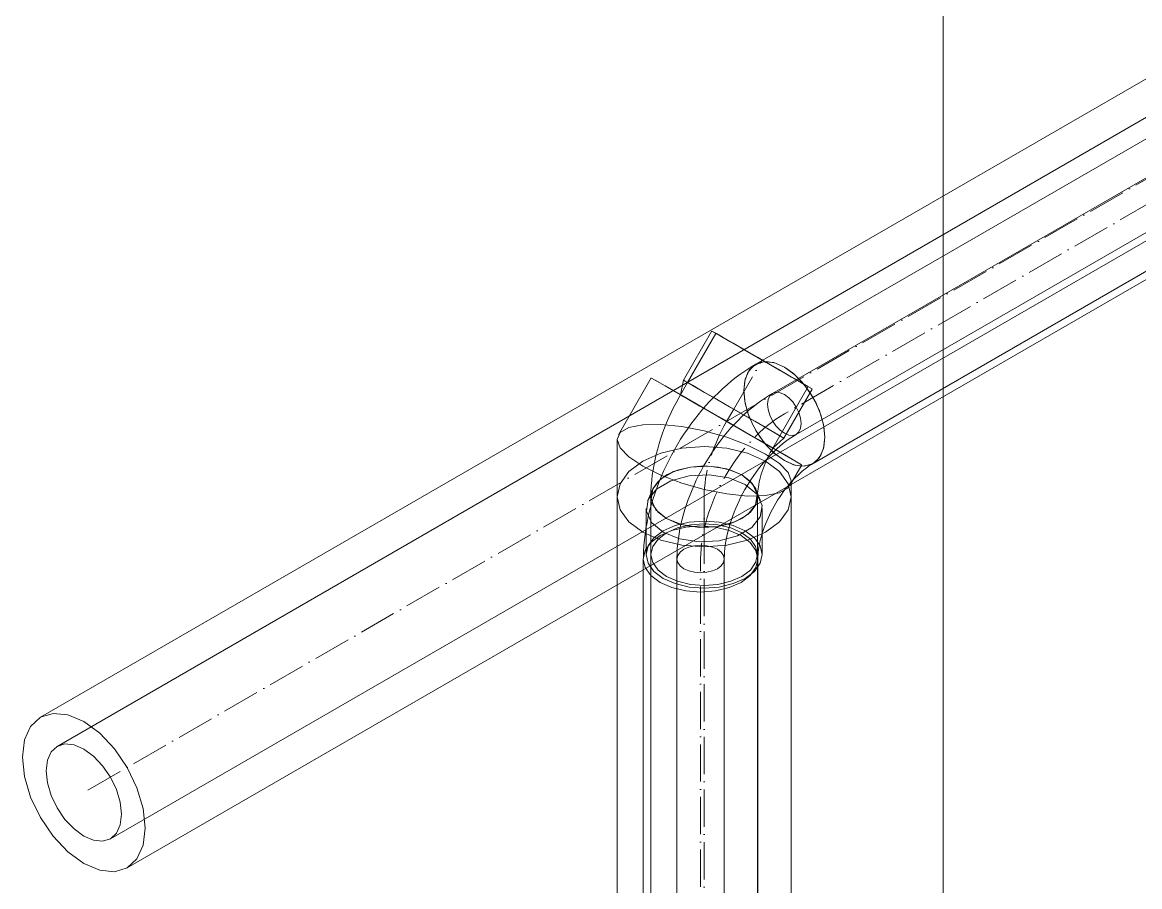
# Model space of a CAD drawing. Header units: millimetres. Extents: x -88595 to 880822, y -1054509 to -148035.
# Drawn here: x 393042.7 to 393342.2, y -312437.6 to -312206 of the extents above; entities that cross this region are included whole.
import ezdxf

# ---------------------------------------------------------------- set-up
doc = ezdxf.new("R2010")
doc.units = ezdxf.units.MM
doc.linetypes.add('$12$ADSK_Осевая', pattern=[14, 10, -2, 0, -2])
doc.linetypes.add('$13$ADSK_Осевая', pattern=[14, 10, -2, 0, -2])
for name, color, linetype, lineweight in [('Изоляция', 7, 'Continuous', 18), ('Оборудование', 7, 'Continuous', 18), ('Трубопровод', 7, 'Continuous', 18), ('Трубопроводы', 7, 'Continuous', 18)]:
    doc.layers.add(name, color=color, linetype=linetype, lineweight=lineweight)

# ---------------------------------------------------------------- blocks, each defined once
blk = doc.blocks.new('$0$ADSK_МедьПайка_Отвод-гнутая труба - Отвод _гнутая труба_-V2-В_ОВ3_4')
at = {"layer": 'Трубопроводы', "color": 190, "true_color": 0x8000ff}
for points in [[(20795.14, 11584.79, 0), (20794.05, 11584.14, 0), (20792.98, 11583.45, 0), (20791.92, 11582.71, 0), (20790.88, 11581.94, 0), (20789.85, 11581.13, 0), (20788.83, 11580.28, 0), (20787.83, 11579.4, 0), (20786.85, 11578.48, 0), (20785.89, 11577.53, 0), (20784.94, 11576.54, 0), (20784.01, 11575.53, 0), (20783.1, 11574.48, 0), (20782.22, 11573.41, 0), (20781.35, 11572.31, 0), (20780.51, 11571.19, 0), (20779.69, 11570.05, 0), (20778.9, 11568.88, 0), (20778.13, 11567.69, 0), (20777.39, 11566.48, 0), (20776.68, 11565.26, 0), (20776, 11564.02, 0), (20775.34, 11562.76, 0), (20774.72, 11561.5, 0), (20774.13, 11560.22, 0), (20773.57, 11558.93, 0), (20773.04, 11557.63, 0), (20772.55, 11556.33, 0), (20772.09, 11555.02, 0), (20771.66, 11553.71, 0), (20771.27, 11552.4, 0), (20770.92, 11551.09, 0), (20770.61, 11549.78, 0), (20770.33, 11548.47, 0), (20770.09, 11547.16, 0), (20769.9, 11545.86, 0), (20769.74, 11544.57, 0), (20769.62, 11543.29, 0), (20769.55, 11542.01, 0), (20769.51, 11540.74, 0), (20769.51, 11540.4, 0)], [(20798.31, 11574.11, 0), (20797.15, 11574.95, 0), (20796.07, 11576.1, 0), (20795.14, 11577.46, 0), (20794.42, 11578.94, 0), (20793.97, 11580.45, 0), (20793.82, 11581.88, 0), (20793.97, 11583.14, 0), (20794.42, 11584.13, 0), (20795.14, 11584.79, 0), (20796.07, 11585.08, 0), (20797.15, 11584.97, 0), (20798.31, 11584.47, 0)], [(20798.31, 11584.47, 0), (20799.47, 11583.63, 0), (20800.56, 11582.48, 0), (20801.49, 11581.12, 0), (20802.2, 11579.64, 0), (20802.65, 11578.13, 0), (20802.8, 11576.7, 0), (20802.65, 11575.44, 0), (20802.2, 11574.45, 0), (20801.49, 11573.79, 0), (20800.56, 11573.5, 0), (20799.47, 11573.61, 0), (20798.31, 11574.11, 0)], [(20801.49, 11573.79, 0), (20800.77, 11573.36, 0), (20800.05, 11572.9, 0), (20799.32, 11572.39, 0), (20798.59, 11571.85, 0), (20797.85, 11571.27, 0), (20797.11, 11570.65, 0), (20796.38, 11570, 0), (20795.65, 11569.32, 0), (20794.92, 11568.6, 0), (20794.2, 11567.85, 0), (20793.49, 11567.07, 0), (20792.79, 11566.27, 0), (20792.1, 11565.43, 0), (20791.42, 11564.58, 0), (20790.76, 11563.69, 0), (20790.12, 11562.79, 0), (20789.49, 11561.87, 0), (20788.88, 11560.93, 0), (20788.3, 11559.97, 0), (20787.73, 11559, 0), (20787.19, 11558.02, 0), (20786.67, 11557.02, 0), (20786.18, 11556.02, 0), (20785.71, 11555.01, 0), (20785.27, 11554, 0), (20784.86, 11552.99, 0), (20784.48, 11551.97, 0), (20784.12, 11550.96, 0), (20783.79, 11549.96, 0), (20783.5, 11548.96, 0), (20783.23, 11547.96, 0), (20783, 11546.98, 0), (20782.79, 11546.02, 0), (20782.62, 11545.07, 0), (20782.48, 11544.13, 0), (20782.37, 11543.22, 0), (20782.28, 11542.33, 0), (20782.23, 11541.46, 0), (20782.21, 11540.63, 0), (20782.21, 11540.4, 0)], [(20771.37, 11537.81, 0), (20770.36, 11538.57, 0), (20769.73, 11539.46, 0), (20769.51, 11540.4, 0), (20769.73, 11541.35, 0), (20770.36, 11542.24, 0), (20771.37, 11543, 0), (20772.69, 11543.58, 0), (20774.22, 11543.95, 0), (20775.86, 11544.07, 0), (20777.5, 11543.95, 0), (20779.04, 11543.58, 0), (20780.35, 11543, 0)], [(20780.35, 11543, 0), (20781.36, 11542.24, 0), (20781.99, 11541.35, 0), (20782.21, 11540.4, 0), (20781.99, 11539.46, 0), (20781.36, 11538.57, 0), (20780.35, 11537.81, 0), (20779.04, 11537.23, 0), (20777.5, 11536.86, 0), (20775.86, 11536.74, 0), (20774.22, 11536.86, 0), (20772.69, 11537.23, 0), (20771.37, 11537.81, 0)]]:
    blk.add_polyline3d(points, dxfattribs=at)
blk = doc.blocks.new('$0$ADSK_МедьПайка_Отвод - Отвод медный под пайку двухраструбный-3268049-В_ОВ3_4')
at = {"layer": 'Трубопроводы', "color": 134, "true_color": 0x00a6a6}
for p, q in [((20778.85, 11601.51), (20771.25, 11588.35)), ((20779.95, 11600.87), (20772.35, 11587.71)), ((20771.25, 11588.35), (20770.45, 11584.42)), ((20772.35, 11587.71), (20770.45, 11584.42)), ((20797.1, 11573.43), (20804.7, 11586.59)), ((20798.2, 11572.79), (20805.8, 11585.95)), ((20795.2, 11570.13), (20797.1, 11573.43)), ((20795.2, 11570.13), (20798.2, 11572.79)), ((20762.94, 11559.04), (20761.71, 11556.11)), ((20791.94, 11556.11), (20790.71, 11559.04)), ((20762.54, 11557.09), (20762.54, 11553.98)), ((20791.11, 11553.98), (20791.11, 11557.09)), ((20761.27, 11553.98), (20761.27, 11541.57)), ((20762.54, 11553.98), (20762.54, 11541.57)), ((20791.11, 11541.57), (20791.11, 11553.98)), ((20792.38, 11541.57), (20792.38, 11553.98))]:
    blk.add_line(p, q, dxfattribs=at)
for points in [[(20800.1, 11589.24, 0), (20796.99, 11591.04, 0), (20793.56, 11593.02, 0), (20790.05, 11595.05, 0), (20786.69, 11596.99, 0), (20783.71, 11598.7, 0), (20781.33, 11600.08, 0), (20779.69, 11601.03, 0), (20778.91, 11601.48, 0), (20779.05, 11601.4, 0), (20780.09, 11600.8, 0), (20781.97, 11599.71, 0), (20784.55, 11598.22, 0)], [(20785.18, 11597.86, 0), (20782.81, 11599.22, 0), (20781.09, 11600.22, 0), (20780.13, 11600.77, 0), (20780.01, 11600.84, 0), (20780.72, 11600.43, 0), (20782.22, 11599.56, 0), (20784.42, 11598.3, 0), (20787.15, 11596.72, 0), (20790.23, 11594.94, 0), (20793.46, 11593.08, 0), (20796.61, 11591.26, 0), (20799.47, 11589.61, 0)], [(20784.55, 11598.22, 0), (20787.66, 11596.43, 0), (20791.09, 11594.45, 0), (20794.6, 11592.42, 0), (20797.96, 11590.48, 0), (20800.94, 11588.76, 0), (20803.32, 11587.38, 0), (20804.96, 11586.44, 0), (20805.74, 11585.99, 0), (20805.6, 11586.07, 0), (20804.56, 11586.67, 0), (20802.68, 11587.75, 0), (20800.1, 11589.24, 0)], [(20799.47, 11589.61, 0), (20801.84, 11588.24, 0), (20803.56, 11587.24, 0), (20804.52, 11586.69, 0), (20804.64, 11586.62, 0), (20803.93, 11587.03, 0), (20802.43, 11587.9, 0), (20800.23, 11589.17, 0), (20797.5, 11590.74, 0), (20794.42, 11592.52, 0), (20791.19, 11594.39, 0), (20788.04, 11596.21, 0), (20785.18, 11597.86, 0)], [(20776.95, 11585.06, 0), (20773.65, 11586.96, 0), (20771.7, 11588.09, 0), (20771.31, 11588.31, 0), (20772.54, 11587.6, 0), (20775.24, 11586.04, 0), (20779.09, 11583.82, 0), (20783.62, 11581.21, 0), (20788.27, 11578.52, 0), (20792.5, 11576.08, 0)], [(20762.54, 11557.09, 0), (20762.56, 11558.53, 0), (20762.64, 11559.97, 0), (20762.76, 11561.4, 0), (20762.92, 11562.84, 0), (20763.13, 11564.27, 0), (20763.38, 11565.7, 0), (20763.66, 11567.12, 0), (20763.99, 11568.54, 0), (20764.36, 11569.96, 0), (20764.77, 11571.37, 0), (20765.21, 11572.77, 0), (20765.69, 11574.16, 0), (20766.2, 11575.54, 0), (20766.75, 11576.92, 0), (20767.33, 11578.28, 0), (20767.95, 11579.63, 0), (20768.6, 11580.97, 0), (20769.28, 11582.29, 0), (20769.99, 11583.6, 0), (20770.45, 11584.42, 0)], [(20789.97, 11573.15, 0), (20786.08, 11575.4, 0), (20781.8, 11577.87, 0), (20777.65, 11580.27, 0), (20774.12, 11582.3, 0), (20771.64, 11583.74, 0), (20770.51, 11584.39, 0), (20770.86, 11584.18, 0), (20772.66, 11583.15, 0), (20775.68, 11581.4, 0)], [(20789.97, 11573.15, 0), (20787.11, 11574.8, 0), (20783.96, 11576.62, 0), (20780.73, 11578.49, 0), (20777.65, 11580.27, 0), (20774.92, 11581.84, 0), (20772.72, 11583.11, 0), (20771.22, 11583.98, 0), (20770.51, 11584.39, 0), (20770.63, 11584.32, 0), (20771.59, 11583.76, 0), (20773.31, 11582.77, 0), (20775.68, 11581.4, 0)], [(20792.5, 11576.08, 0), (20795.79, 11574.18, 0), (20797.75, 11573.05, 0), (20798.14, 11572.82, 0), (20796.91, 11573.53, 0), (20794.21, 11575.09, 0), (20790.36, 11577.31, 0), (20785.84, 11579.93, 0), (20781.18, 11582.62, 0), (20776.95, 11585.06, 0)], [(20775.68, 11581.4, 0), (20779.57, 11579.16, 0), (20783.84, 11576.69, 0), (20788, 11574.29, 0), (20791.53, 11572.25, 0), (20794.01, 11570.82, 0), (20795.14, 11570.16, 0), (20794.79, 11570.37, 0), (20792.99, 11571.41, 0), (20789.97, 11573.15, 0)], [(20775.68, 11581.4, 0), (20778.54, 11579.75, 0), (20781.69, 11577.93, 0), (20784.92, 11576.07, 0), (20788, 11574.29, 0), (20790.73, 11572.71, 0), (20792.93, 11571.45, 0), (20794.43, 11570.58, 0), (20795.14, 11570.16, 0), (20795.02, 11570.24, 0), (20794.06, 11570.79, 0), (20792.34, 11571.78, 0), (20789.97, 11573.15, 0)], [(20791.11, 11557.09, 0), (20791.12, 11557.56, 0), (20791.14, 11558.06, 0), (20791.19, 11558.6, 0), (20791.25, 11559.17, 0), (20791.34, 11559.77, 0), (20791.45, 11560.4, 0), (20791.58, 11561.05, 0), (20791.74, 11561.71, 0), (20791.91, 11562.4, 0), (20792.12, 11563.1, 0), (20792.34, 11563.81, 0), (20792.59, 11564.53, 0), (20792.86, 11565.27, 0), (20793.16, 11566, 0), (20793.47, 11566.74, 0), (20793.81, 11567.48, 0), (20794.17, 11568.22, 0), (20794.54, 11568.95, 0), (20794.94, 11569.68, 0), (20795.2, 11570.13, 0)], [(20766.72, 11551.26, 0), (20764.45, 11552.96, 0), (20763.03, 11554.95, 0), (20762.54, 11557.09, 0), (20763.03, 11559.22, 0), (20764.45, 11561.21, 0), (20766.72, 11562.92, 0), (20769.68, 11564.23, 0), (20773.13, 11565.05, 0), (20776.82, 11565.33, 0), (20780.52, 11565.05, 0), (20783.97, 11564.23, 0), (20786.93, 11562.92, 0)], [(20766.72, 11551.26, 0), (20763.88, 11553.6, 0), (20762.59, 11556.37, 0), (20763.03, 11559.22, 0), (20765.12, 11561.82, 0), (20768.63, 11563.84, 0), (20773.13, 11565.05, 0), (20778.07, 11565.3, 0), (20782.86, 11564.56, 0), (20786.93, 11562.92, 0)], [(20787.82, 11560.33, 0), (20783.4, 11562.12, 0), (20778.18, 11562.93, 0), (20772.8, 11562.66, 0), (20767.9, 11561.34, 0), (20764.08, 11559.13, 0), (20761.8, 11556.31, 0), (20761.33, 11553.2, 0), (20762.73, 11550.19, 0), (20765.83, 11547.63, 0)], [(20765.83, 11547.63, 0), (20770.25, 11545.85, 0), (20775.47, 11545.04, 0), (20780.85, 11545.31, 0), (20785.75, 11546.63, 0), (20789.57, 11548.83, 0), (20791.85, 11551.66, 0), (20792.32, 11554.77, 0), (20790.92, 11557.78, 0), (20787.82, 11560.33, 0)], [(20786.93, 11562.92, 0), (20789.77, 11560.57, 0), (20791.06, 11557.81, 0), (20790.62, 11554.95, 0), (20788.53, 11552.36, 0), (20785.02, 11550.33, 0), (20780.52, 11549.12, 0), (20775.58, 11548.87, 0), (20770.78, 11549.61, 0), (20766.72, 11551.26, 0)], [(20786.93, 11562.92, 0), (20789.2, 11561.21, 0), (20790.62, 11559.22, 0), (20791.11, 11557.09, 0), (20790.62, 11554.95, 0), (20789.2, 11552.96, 0), (20786.93, 11551.26, 0), (20783.97, 11549.94, 0), (20780.52, 11549.12, 0), (20776.82, 11548.84, 0), (20773.13, 11549.12, 0), (20769.68, 11549.94, 0), (20766.72, 11551.26, 0)], [(20765.83, 11535.22, 0), (20763.35, 11537.08, 0), (20761.8, 11539.25, 0), (20761.27, 11541.57, 0), (20761.8, 11543.9, 0), (20763.35, 11546.06, 0), (20765.83, 11547.92, 0), (20769.05, 11549.35, 0), (20772.8, 11550.25, 0), (20776.82, 11550.55, 0), (20780.85, 11550.25, 0), (20784.6, 11549.35, 0), (20787.82, 11547.92, 0)], [(20786.93, 11547.41, 0), (20783.97, 11548.72, 0), (20780.52, 11549.54, 0), (20776.82, 11549.82, 0), (20773.13, 11549.54, 0), (20769.68, 11548.72, 0), (20766.72, 11547.41, 0), (20764.45, 11545.7, 0), (20763.03, 11543.71, 0), (20762.54, 11541.57, 0), (20763.03, 11539.44, 0), (20764.45, 11537.45, 0), (20766.72, 11535.74, 0)], [(20787.82, 11547.92, 0), (20790.3, 11546.06, 0), (20791.85, 11543.9, 0), (20792.38, 11541.57, 0), (20791.85, 11539.25, 0), (20790.3, 11537.08, 0), (20787.82, 11535.22, 0), (20784.6, 11533.8, 0), (20780.85, 11532.9, 0), (20776.82, 11532.59, 0), (20772.8, 11532.9, 0), (20769.05, 11533.8, 0), (20765.83, 11535.22, 0)], [(20766.72, 11535.74, 0), (20769.68, 11534.43, 0), (20773.13, 11533.61, 0), (20776.82, 11533.33, 0), (20780.52, 11533.61, 0), (20783.97, 11534.43, 0), (20786.93, 11535.74, 0), (20789.2, 11537.45, 0), (20790.62, 11539.44, 0), (20791.11, 11541.57, 0), (20790.62, 11543.71, 0), (20789.2, 11545.7, 0), (20786.93, 11547.41, 0)]]:
    blk.add_polyline3d(points, dxfattribs=at)
blk = doc.blocks.new('$0$ADSK_Наружный блок кондиционера сплит-системы1 - AV16IMVEV-4475072-В_ОВ3_4')
at = {"layer": 'Оборудование'}
blk.add_line((20840.88, 11167.99), (20840.88, 12539.7), dxfattribs=at)

msp = doc.modelspace()

# ---------------------------------------------------------------- linework, layer by layer
at = {"layer": 'Изоляция', "color": 134, "true_color": 0x00a6a6}
for p, q in [((393654.45, -312041.81), (393047.57, -312392.19)), ((393070.86, -312432.52), (393701.02, -312068.69)), ((393211.3, -312301.26), (393202.52, -312316.47)), ((393202.18, -312317.73), (393202.18, -312590.73)), ((393248.42, -312330.12), (393251.64, -312324.55)), ((393248.75, -312590.73), (393248.75, -312328.86))]:
    msp.add_line(p, q, dxfattribs=at)
at = {"layer": 'Изоляция', "color": 190, "true_color": 0x8000ff}
for p, q in [((393606.6, -312085.52), (393239.28, -312297.6)), ((393254.63, -312324.18), (393621.95, -312112.11)), ((393209.15, -312349.78), (393209.15, -312550.44)), ((393239.85, -312550.44), (393239.85, -312349.78))]:
    msp.add_line(p, q, dxfattribs=at)
for points in [[(393239.28, -312297.6, 0), (393237.94, -312298.4, 0), (393236.62, -312299.26, 0), (393235.33, -312300.15, 0), (393234.06, -312301.09, 0), (393232.82, -312302.06, 0), (393231.61, -312303.08, 0), (393230.42, -312304.13, 0), (393229.26, -312305.21, 0), (393228.13, -312306.33, 0), (393227.02, -312307.48, 0), (393225.94, -312308.66, 0), (393224.88, -312309.87, 0), (393223.86, -312311.11, 0), (393222.86, -312312.38, 0), (393221.89, -312313.68, 0), (393220.95, -312314.99, 0), (393220.04, -312316.34, 0), (393219.16, -312317.7, 0), (393218.31, -312319.08, 0), (393217.49, -312320.49, 0), (393216.71, -312321.91, 0), (393215.96, -312323.35, 0), (393215.24, -312324.81, 0), (393214.56, -312326.28, 0), (393213.92, -312327.76, 0), (393213.31, -312329.26, 0), (393212.74, -312330.76, 0), (393212.2, -312332.28, 0), (393211.71, -312333.8, 0), (393211.26, -312335.34, 0), (393210.84, -312336.88, 0), (393210.47, -312338.42, 0), (393210.15, -312339.98, 0), (393209.86, -312341.53, 0), (393209.62, -312343.09, 0), (393209.43, -312344.65, 0), (393209.29, -312346.22, 0), (393209.2, -312347.79, 0), (393209.16, -312349.35, 0), (393209.15, -312349.78, 0)], [(393236.1, -312304.62, 0), (393236.37, -312301.99, 0), (393237.18, -312299.81, 0), (393238.47, -312298.18, 0), (393240.19, -312297.18, 0), (393242.25, -312296.88, 0), (393244.54, -312297.28, 0), (393246.96, -312298.36, 0)], [(393246.96, -312298.36, 0), (393244.15, -312297.16, 0), (393241.53, -312296.9, 0), (393239.28, -312297.6, 0), (393237.56, -312299.2, 0), (393236.47, -312301.59, 0), (393236.1, -312304.62, 0)], [(393257.81, -312317.16, 0), (393257.44, -312313.7, 0), (393256.36, -312310.05, 0), (393254.63, -312306.46, 0), (393252.38, -312303.17, 0), (393249.76, -312300.41, 0), (393246.96, -312298.36, 0)], [(393246.96, -312298.36, 0), (393249.37, -312300.07, 0), (393251.67, -312302.32, 0), (393253.72, -312305, 0), (393255.44, -312307.98, 0), (393256.74, -312311.1, 0), (393257.54, -312314.21, 0), (393257.81, -312317.16, 0)], [(393236.1, -312304.62, 0), (393236.47, -312308.08, 0), (393237.56, -312311.73, 0), (393239.28, -312315.32, 0), (393241.53, -312318.61, 0), (393244.15, -312321.38, 0), (393246.96, -312323.42, 0)], [(393246.96, -312323.42, 0), (393244.54, -312321.71, 0), (393242.24, -312319.46, 0), (393240.19, -312316.78, 0), (393238.47, -312313.8, 0), (393237.18, -312310.68, 0), (393236.37, -312307.57, 0), (393236.1, -312304.62, 0)], [(393246.96, -312323.42, 0), (393249.76, -312324.62, 0), (393252.38, -312324.88, 0), (393254.63, -312324.18, 0), (393256.36, -312322.58, 0), (393257.44, -312320.19, 0), (393257.81, -312317.16, 0)], [(393257.81, -312317.16, 0), (393257.54, -312319.79, 0), (393256.73, -312321.98, 0), (393255.44, -312323.61, 0), (393253.72, -312324.6, 0), (393251.66, -312324.9, 0), (393249.37, -312324.5, 0), (393246.96, -312323.42, 0)], [(393254.63, -312324.18, 0), (393254.18, -312324.46, 0), (393253.7, -312324.76, 0), (393253.21, -312325.11, 0), (393252.7, -312325.49, 0), (393252.17, -312325.9, 0), (393251.63, -312326.35, 0), (393251.08, -312326.84, 0), (393250.52, -312327.36, 0), (393249.97, -312327.91, 0), (393249.41, -312328.49, 0), (393248.85, -312329.1, 0), (393248.29, -312329.74, 0), (393247.74, -312330.4, 0), (393247.2, -312331.09, 0), (393246.67, -312331.8, 0), (393246.15, -312332.53, 0), (393245.64, -312333.28, 0), (393245.15, -312334.04, 0), (393244.67, -312334.82, 0), (393244.21, -312335.61, 0), (393243.77, -312336.42, 0), (393243.35, -312337.22, 0), (393242.95, -312338.04, 0), (393242.57, -312338.85, 0), (393242.21, -312339.67, 0), (393241.88, -312340.48, 0), (393241.57, -312341.29, 0), (393241.29, -312342.1, 0), (393241.04, -312342.89, 0), (393240.8, -312343.67, 0), (393240.6, -312344.43, 0), (393240.42, -312345.18, 0), (393240.27, -312345.9, 0), (393240.14, -312346.6, 0), (393240.04, -312347.27, 0), (393239.96, -312347.92, 0), (393239.9, -312348.53, 0), (393239.87, -312349.1, 0), (393239.86, -312349.64, 0), (393239.85, -312349.78, 0)], [(393235.36, -312343.51, 0), (393232.18, -312342.1, 0), (393228.48, -312341.22, 0), (393224.5, -312340.91, 0), (393220.53, -312341.22, 0), (393216.83, -312342.1, 0), (393213.65, -312343.51, 0)], [(393213.65, -312343.51, 0), (393216.83, -312342.1, 0), (393220.53, -312341.22, 0), (393224.5, -312340.91, 0), (393228.48, -312341.22, 0), (393232.18, -312342.1, 0), (393235.36, -312343.51, 0)], [(393213.65, -312343.51, 0), (393211.21, -312345.35, 0), (393209.68, -312347.48, 0), (393209.15, -312349.78, 0), (393209.68, -312352.07, 0), (393211.21, -312354.21, 0), (393213.65, -312356.04, 0)], [(393213.65, -312356.04, 0), (393211.21, -312354.21, 0), (393209.68, -312352.07, 0), (393209.15, -312349.78, 0), (393209.68, -312347.48, 0), (393211.21, -312345.35, 0), (393213.65, -312343.51, 0)], [(393235.36, -312356.04, 0), (393237.8, -312354.21, 0), (393239.33, -312352.07, 0), (393239.85, -312349.78, 0), (393239.33, -312347.48, 0), (393237.8, -312345.35, 0), (393235.36, -312343.51, 0)], [(393235.36, -312343.51, 0), (393237.8, -312345.35, 0), (393239.33, -312347.48, 0), (393239.85, -312349.78, 0), (393239.33, -312352.07, 0), (393237.8, -312354.21, 0), (393235.36, -312356.04, 0)], [(393213.65, -312356.04, 0), (393216.83, -312357.45, 0), (393220.53, -312358.34, 0), (393224.5, -312358.64, 0), (393228.48, -312358.34, 0), (393232.18, -312357.45, 0), (393235.36, -312356.04, 0)], [(393235.36, -312356.04, 0), (393232.18, -312357.45, 0), (393228.48, -312358.34, 0), (393224.5, -312358.64, 0), (393220.53, -312358.34, 0), (393216.83, -312357.45, 0), (393213.65, -312356.04, 0)]]:
    msp.add_polyline3d(points, dxfattribs=at)
at = {"layer": 'Изоляция', "color": 134, "true_color": 0x00a6a6}
for points in [[(393215, -312303.4, 0), (393211.39, -312301.31, 0), (393213.15, -312302.33, 0), (393219.83, -312306.18, 0)], [(393243.11, -312319.63, 0), (393233.32, -312313.97, 0), (393223.03, -312308.03, 0), (393215, -312303.4, 0)], [(393219.83, -312306.18, 0), (393229.62, -312311.84, 0), (393239.91, -312317.78, 0), (393247.93, -312322.41, 0)], [(393209, -312324.93, 0), (393205.3, -312322.41, 0), (393202.98, -312319.96, 0), (393202.18, -312317.73, 0), (393202.98, -312315.88, 0), (393205.3, -312314.54, 0), (393209, -312313.79, 0)], [(393209, -312313.79, 0), (393213.83, -312313.69, 0), (393219.44, -312314.25, 0), (393225.47, -312315.42, 0), (393231.5, -312317.13, 0), (393237.11, -312319.26, 0), (393241.93, -312321.66, 0)], [(393241.93, -312323.59, 0), (393237.11, -312321.45, 0), (393231.5, -312320.11, 0), (393225.47, -312319.65, 0), (393219.44, -312320.11, 0), (393213.83, -312321.45, 0), (393209, -312323.59, 0)], [(393209, -312323.59, 0), (393213.83, -312321.45, 0), (393219.44, -312320.11, 0), (393225.47, -312319.65, 0), (393231.5, -312320.11, 0), (393237.11, -312321.45, 0), (393241.93, -312323.59, 0)], [(393241.93, -312321.66, 0), (393245.64, -312324.18, 0), (393247.96, -312326.64, 0), (393248.75, -312328.86, 0), (393247.96, -312330.71, 0), (393245.64, -312332.06, 0), (393241.93, -312332.8, 0)], [(393247.93, -312322.41, 0), (393251.55, -312324.5, 0), (393249.78, -312323.48, 0), (393243.11, -312319.63, 0)], [(393209, -312323.59, 0), (393205.3, -312326.37, 0), (393202.98, -312329.61, 0), (393202.18, -312333.09, 0), (393202.98, -312336.57, 0), (393205.3, -312339.82, 0), (393209, -312342.6, 0)], [(393209, -312342.6, 0), (393205.3, -312339.82, 0), (393202.98, -312336.57, 0), (393202.18, -312333.09, 0), (393202.98, -312329.61, 0), (393205.3, -312326.37, 0), (393209, -312323.59, 0)], [(393241.93, -312332.8, 0), (393237.11, -312332.9, 0), (393231.5, -312332.34, 0), (393225.47, -312331.17, 0), (393219.44, -312329.46, 0), (393213.83, -312327.33, 0), (393209, -312324.93, 0)], [(393241.93, -312342.6, 0), (393245.64, -312339.82, 0), (393247.96, -312336.57, 0), (393248.75, -312333.09, 0), (393247.96, -312329.61, 0), (393245.64, -312326.37, 0), (393241.93, -312323.59, 0)], [(393241.93, -312323.59, 0), (393245.64, -312326.37, 0), (393247.96, -312329.61, 0), (393248.75, -312333.09, 0), (393247.96, -312336.57, 0), (393245.64, -312339.82, 0), (393241.93, -312342.6, 0)], [(393209, -312342.6, 0), (393213.83, -312344.74, 0), (393219.44, -312346.08, 0), (393225.47, -312346.54, 0), (393231.5, -312346.08, 0), (393237.11, -312344.74, 0), (393241.93, -312342.6, 0)], [(393241.93, -312342.6, 0), (393237.11, -312344.74, 0), (393231.5, -312346.08, 0), (393225.47, -312346.54, 0), (393219.44, -312346.08, 0), (393213.83, -312344.74, 0), (393209, -312342.6, 0)], [(393059.21, -312393.34, 0), (393054.95, -312391.53, 0), (393050.98, -312391.14, 0), (393047.57, -312392.19, 0), (393044.96, -312394.62, 0), (393043.31, -312398.25, 0), (393042.75, -312402.85, 0)], [(393075.68, -312421.86, 0), (393075.12, -312416.62, 0), (393073.47, -312411.08, 0), (393070.86, -312405.63, 0), (393067.45, -312400.64, 0), (393063.48, -312396.45, 0), (393059.21, -312393.34, 0)], [(393042.75, -312402.85, 0), (393043.31, -312408.09, 0), (393044.96, -312413.63, 0), (393047.57, -312419.08, 0), (393050.98, -312424.07, 0), (393054.95, -312428.26, 0), (393059.21, -312431.37, 0)], [(393059.21, -312431.37, 0), (393063.48, -312433.18, 0), (393067.45, -312433.57, 0), (393070.86, -312432.52, 0), (393073.47, -312430.09, 0), (393075.12, -312426.46, 0), (393075.68, -312421.86, 0)]]:
    msp.add_polyline3d(points, dxfattribs=at)
at = {"layer": 'Трубопровод', "color": 134, "true_color": 0x00a6a6}
for p, q in [((393647.97, -312055.94), (393052.07, -312399.98)), ((393066.36, -312424.73), (393662.25, -312080.69)), ((393211.18, -312333.09), (393211.18, -312590.73)), ((393239.75, -312590.73), (393239.75, -312333.09))]:
    msp.add_line(p, q, dxfattribs=at)
at = {"layer": 'Трубопровод', "color": 134, "linetype": '$12$ADSK_Осевая', "true_color": 0x00a6a6}
for p, q in [((393655.11, -312068.31), (393059.21, -312412.36)), ((393655.11, -312068.31), (393059.21, -312412.36)), ((393225.47, -312590.73), (393225.47, -312333.09)), ((393225.47, -312590.73), (393225.47, -312333.09))]:
    msp.add_line(p, q, dxfattribs=at)
at = {"layer": 'Трубопровод', "color": 190, "true_color": 0x8000ff}
for p, q in [((393611.1, -312093.32), (393243.78, -312305.39)), ((393250.13, -312316.39), (393617.45, -312104.32)), ((393218.15, -312349.78), (393218.15, -312550.44)), ((393230.85, -312550.44), (393230.85, -312349.78))]:
    msp.add_line(p, q, dxfattribs=at)
at = {"layer": 'Трубопровод', "color": 190, "linetype": '$12$ADSK_Осевая', "true_color": 0x8000ff}
for p, q in [((393614.28, -312098.82), (393246.96, -312310.89)), ((393614.28, -312098.82), (393246.96, -312310.89)), ((393224.5, -312550.44), (393224.5, -312349.78)), ((393224.5, -312550.44), (393224.5, -312349.78))]:
    msp.add_line(p, q, dxfattribs=at)
at = {"layer": 'Трубопровод', "color": 190, "true_color": 0x8000ff}
for points in [[(393246.96, -312305.71, 0), (393245.79, -312305.21, 0), (393244.71, -312305.1, 0), (393243.78, -312305.39, 0), (393243.07, -312306.05, 0), (393242.62, -312307.04, 0), (393242.47, -312308.3, 0)], [(393251.45, -312313.48, 0), (393251.29, -312312.05, 0), (393250.84, -312310.54, 0), (393250.13, -312309.06, 0), (393249.2, -312307.7, 0), (393248.12, -312306.55, 0), (393246.96, -312305.71, 0)], [(393242.47, -312308.3, 0), (393242.62, -312309.73, 0), (393243.07, -312311.24, 0), (393243.78, -312312.72, 0), (393244.71, -312314.08, 0), (393245.79, -312315.23, 0), (393246.96, -312316.08, 0)], [(393246.96, -312316.08, 0), (393248.12, -312316.57, 0), (393249.2, -312316.68, 0), (393250.13, -312316.39, 0), (393250.84, -312315.73, 0), (393251.29, -312314.74, 0), (393251.45, -312313.48, 0)], [(393229, -312347.18, 0), (393227.68, -312346.6, 0), (393226.15, -312346.24, 0), (393224.5, -312346.11, 0), (393222.86, -312346.24, 0), (393221.33, -312346.6, 0), (393220.01, -312347.18, 0)], [(393220.01, -312347.18, 0), (393219.01, -312347.94, 0), (393218.37, -312348.83, 0), (393218.15, -312349.78, 0), (393218.37, -312350.73, 0), (393219.01, -312351.61, 0), (393220.01, -312352.37, 0)], [(393229, -312352.37, 0), (393230, -312351.61, 0), (393230.64, -312350.73, 0), (393230.85, -312349.78, 0), (393230.64, -312348.83, 0), (393230, -312347.94, 0), (393229, -312347.18, 0)], [(393220.01, -312352.37, 0), (393221.33, -312352.95, 0), (393222.86, -312353.32, 0), (393224.5, -312353.44, 0), (393226.15, -312353.32, 0), (393227.68, -312352.95, 0), (393229, -312352.37, 0)]]:
    msp.add_polyline3d(points, dxfattribs=at)
at = {"layer": 'Трубопровод', "color": 134, "true_color": 0x00a6a6}
for points in [[(393235.57, -312327.26, 0), (393232.61, -312325.95, 0), (393229.17, -312325.13, 0), (393225.47, -312324.85, 0), (393221.77, -312325.13, 0), (393218.33, -312325.95, 0), (393215.37, -312327.26, 0)], [(393215.37, -312327.26, 0), (393213.1, -312328.97, 0), (393211.67, -312330.96, 0), (393211.18, -312333.09, 0), (393211.67, -312335.23, 0), (393213.1, -312337.22, 0), (393215.37, -312338.93, 0)], [(393235.57, -312338.93, 0), (393237.84, -312337.22, 0), (393239.27, -312335.23, 0), (393239.75, -312333.09, 0), (393239.27, -312330.96, 0), (393237.84, -312328.97, 0), (393235.57, -312327.26, 0)], [(393215.37, -312338.93, 0), (393218.33, -312340.24, 0), (393221.77, -312341.06, 0), (393225.47, -312341.34, 0), (393229.17, -312341.06, 0), (393232.61, -312340.24, 0), (393235.57, -312338.93, 0)], [(393059.21, -312400.69, 0), (393056.6, -312399.58, 0), (393054.16, -312399.34, 0), (393052.07, -312399.98, 0), (393050.47, -312401.47, 0), (393049.46, -312403.7, 0), (393049.11, -312406.52, 0)], [(393069.32, -312418.19, 0), (393068.97, -312414.97, 0), (393067.96, -312411.57, 0), (393066.36, -312408.23, 0), (393064.26, -312405.17, 0), (393061.83, -312402.6, 0), (393059.21, -312400.69, 0)], [(393049.11, -312406.52, 0), (393049.46, -312409.74, 0), (393050.47, -312413.14, 0), (393052.07, -312416.48, 0), (393054.16, -312419.54, 0), (393056.6, -312422.11, 0), (393059.21, -312424.02, 0)], [(393059.21, -312424.02, 0), (393061.83, -312425.13, 0), (393064.26, -312425.37, 0), (393066.36, -312424.73, 0), (393067.96, -312423.24, 0), (393068.97, -312421.01, 0), (393069.32, -312418.19, 0)]]:
    msp.add_polyline3d(points, dxfattribs=at)
at = {"layer": 'Трубопроводы', "color": 134, "linetype": '$12$ADSK_Осевая', "true_color": 0x00a6a6}
for p, q in [((393233.37, -312309.61), (393240.97, -312296.45)), ((393231.47, -312312.9), (393233.37, -312309.61)), ((393225.47, -312333.09), (393225.47, -312336.2)), ((393225.47, -312336.2), (393225.47, -312348.61))]:
    msp.add_line(p, q, dxfattribs=at)
at = {"layer": 'Трубопроводы', "color": 190, "linetype": '$13$ADSK_Осевая', "true_color": 0x8000ff}
msp.add_ellipse((393246.96, -312336.81), major_axis=(15.88, 27.5), ratio=0.57735, start_param=0.785398, end_param=2.356194, dxfattribs=at)
at = {"layer": 'Трубопроводы', "color": 134, "linetype": '$13$ADSK_Осевая', "true_color": 0x00a6a6}
msp.add_ellipse((393245.95, -312321.27), major_axis=(14.49, 25.09), ratio=0.57735, start_param=1.570796, end_param=2.356194, dxfattribs=at)

# ---------------------------------------------------------------- block references
at = {"layer": 'Оборудование'}
msp.add_blockref('$0$ADSK_Наружный блок кондиционера сплит-системы1 - AV16IMVEV-4475072-В_ОВ3_4', (372448.64, -323890.18), dxfattribs=at)
at = {"layer": 'Трубопроводы', "color": 134, "true_color": 0x00a6a6}
msp.add_blockref('$0$ADSK_МедьПайка_Отвод - Отвод медный под пайку двухраструбный-3268049-В_ОВ3_4', (372448.64, -323890.18), dxfattribs=at)
at = {"layer": 'Трубопроводы', "color": 190, "true_color": 0x8000ff}
msp.add_blockref('$0$ADSK_МедьПайка_Отвод-гнутая труба - Отвод _гнутая труба_-V2-В_ОВ3_4', (372448.64, -323890.18), dxfattribs=at)

doc.saveas('drawing.dxf')
